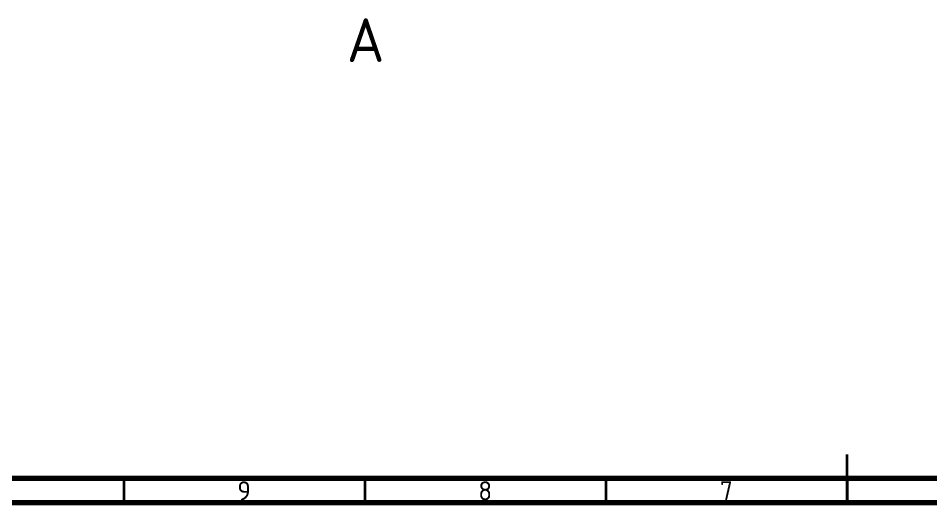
# Model space of a CAD drawing. Header units: inches. Extents: x 975 to 1816, y 133 to 420.
# Drawn here: x 1055.7 to 1188.2, y 132.9 to 203.3 of the extents above; entities that cross this region are included whole.
import ezdxf

# ---------------------------------------------------------------- set-up
doc = ezdxf.new("R2010")
doc.units = ezdxf.units.IN
doc.header["$MEASUREMENT"] = 0
doc.layers.get('0').update_dxf_attribs({"lineweight": 30})
doc.styles.add('TCVN', font='tcvn+7284-2003r.ttf', dxfattribs={"height": 2.5})

msp = doc.modelspace()

# ---------------------------------------------------------------- linework, layer by layer
at = {"color": 7, "linetype": 'Continuous', "lineweight": 35}
for p, q in [((1176.01, 132.93), (1176.01, 139.93)), ((1071.01, 136.43), (1071.01, 132.93)), ((1106.01, 136.43), (1106.01, 132.93)), ((1141.01, 136.43), (1141.01, 132.93)), ((1176.01, 136.43), (1176.01, 132.93))]:
    msp.add_line(p, q, dxfattribs=at)
at = {"color": 7, "linetype": 'Continuous', "lineweight": 70}
for p, q in [((1373.41, 136.43), (978.61, 136.43)), ((1376.91, 132.93), (975.11, 132.93))]:
    msp.add_line(p, q, dxfattribs=at)

# ---------------------------------------------------------------- texts
at = {"color": 7, "linetype": 'Continuous', "insert": (1103.4, 203.32), "char_height": 6.35, "attachment_point": 1, "style": 'TCVN'}
msp.add_mtext('A', dxfattribs=at)
at = {"color": 7, "linetype": 'Continuous', "lineweight": 0, "char_height": 2.78, "attachment_point": 2, "style": 'TCVN'}
for s, insert in [('9', (1088.48, 136.05)), ('8', (1123.48, 136.05)), ('7', (1158.48, 136.05))]:
    msp.add_mtext(s, dxfattribs=dict(at, insert=insert))

doc.saveas('drawing.dxf')
